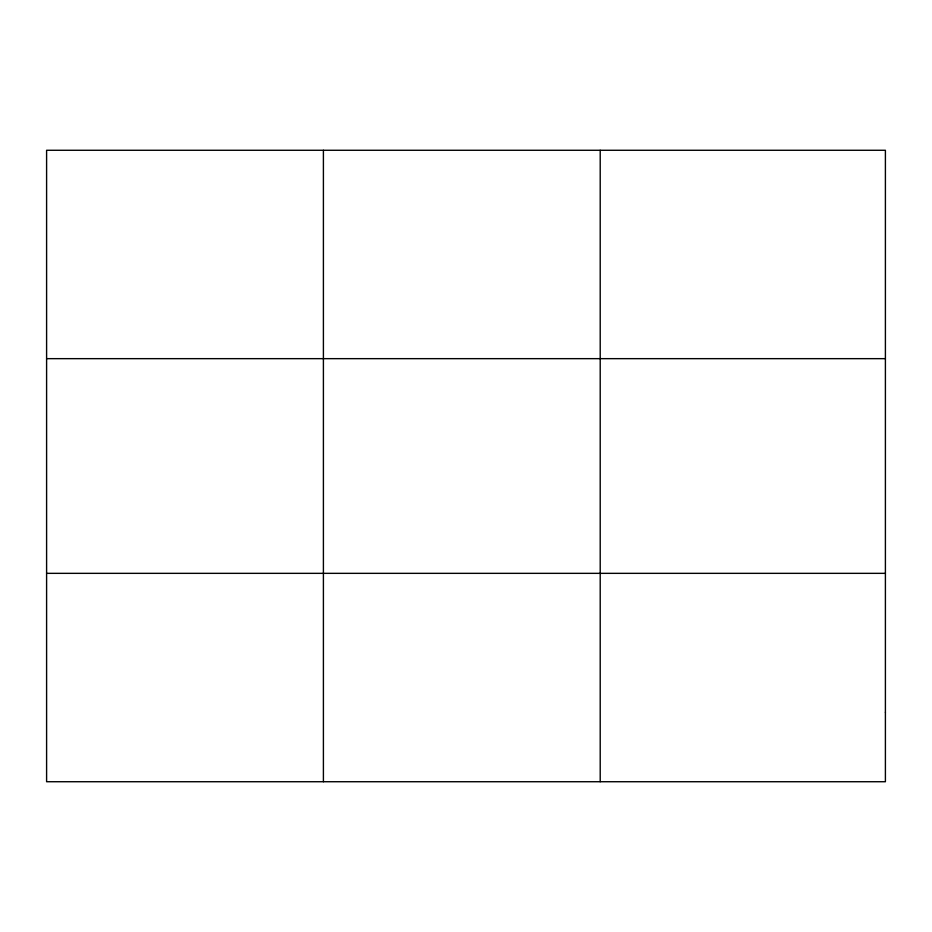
<?xml version="1.0" encoding="UTF-8"?>
<svg xmlns="http://www.w3.org/2000/svg" width="932" height="932" viewBox="0 0 932 932"><rect width="100%" height="100%" fill="white"/><g stroke="black" fill="none" stroke-linecap="round" stroke-linejoin="round"><path stroke-width="1.4" d="M323.404 781.727L323.404 150.273M600.208 781.727L600.208 150.273M46.6 358.657L885.4 358.657M46.6 573.343L885.4 573.343M885.4 712.258L885.4 781.727L46.6 781.727L46.6 150.273L885.4 150.273L885.4 712.258"/></g></svg>
